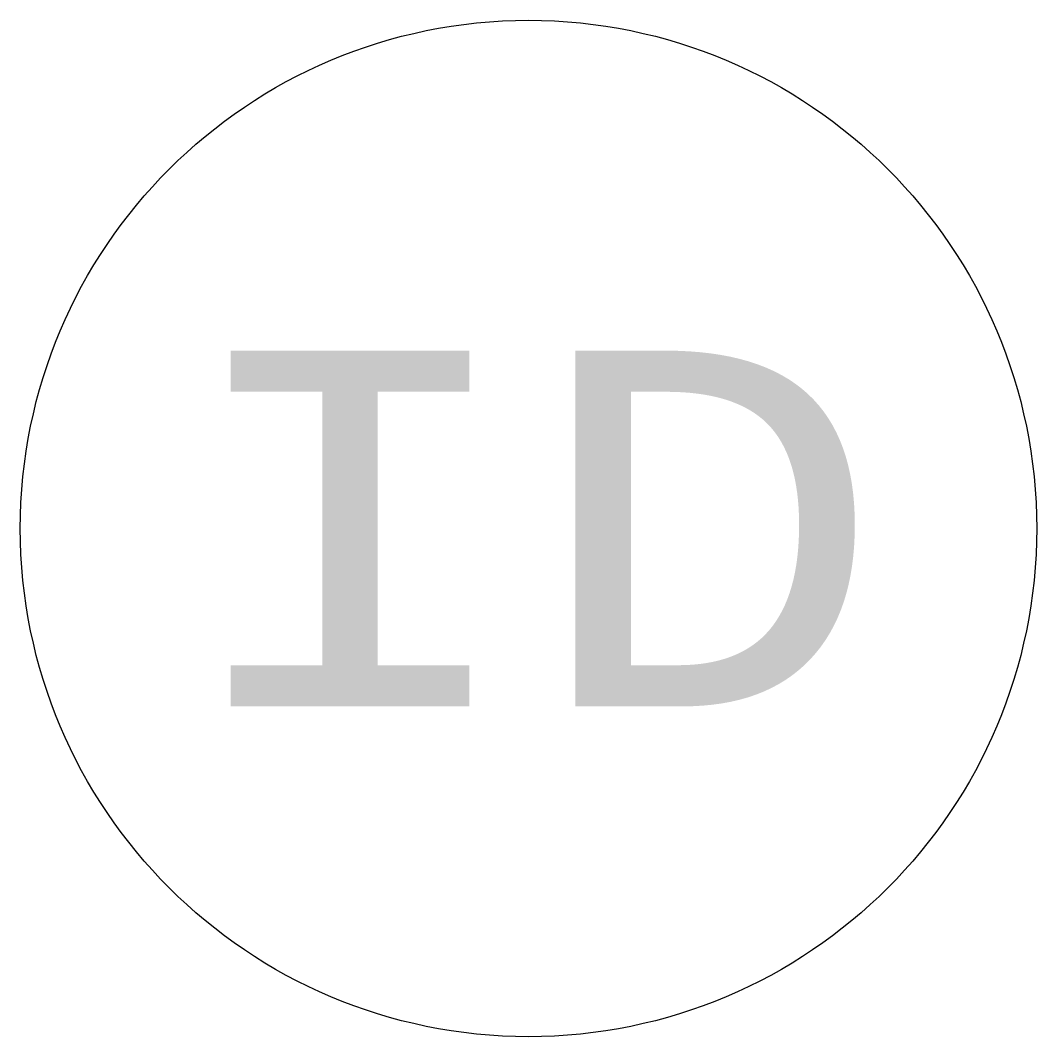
# Model space of a CAD drawing. Extents: x -5 to 5, y -5 to 5.
import ezdxf
from ezdxf.enums import TextEntityAlignment as Align

# ---------------------------------------------------------------- set-up
doc = ezdxf.new("R2010")
doc.units = 0
doc.styles.get("Standard").update_dxf_attribs({"font": 'cour.ttf'})

msp = doc.modelspace()

# ---------------------------------------------------------------- linework, layer by layer
msp.add_circle((0, 0), 5)

# ---------------------------------------------------------------- texts
at = {"color": 7}
msp.add_attdef('ID', text='00', height=3.5, dxfattribs=at).set_placement((0, 0), align=Align.MIDDLE_CENTER)

doc.saveas('drawing.dxf')
